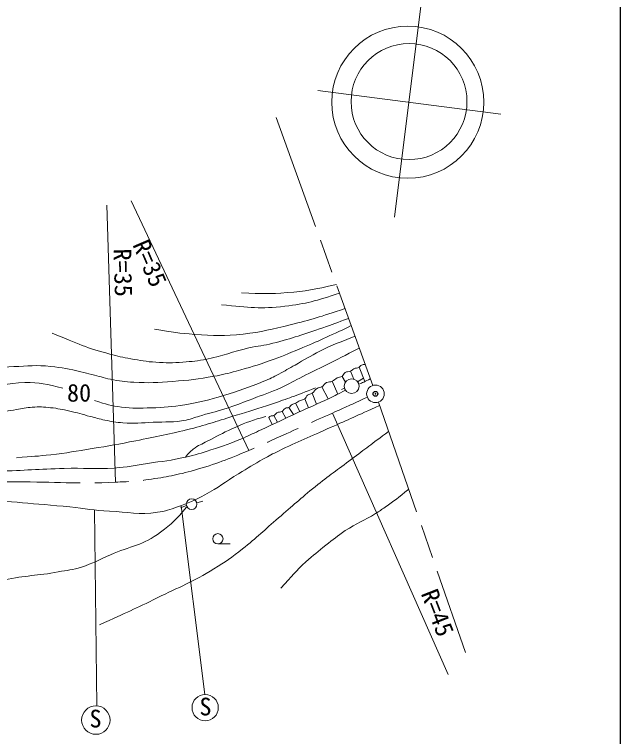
# Model space of a CAD drawing. Units: millimetres on the paper, with parts at other scales. Extents: x 40 to 680, y 20 to 380.
# Drawn here: x 516.3 to 579, y 259.1 to 333.8 of the extents above; entities that cross this region are included whole.
import ezdxf
from ezdxf.enums import TextEntityAlignment as Align

# ---------------------------------------------------------------- set-up
doc = ezdxf.new("R2010")
doc.units = ezdxf.units.MM
doc.header["$PDMODE"] = 32
doc.header["$PDSIZE"] = 0.5
doc.linetypes.add('CHAIN', pattern=[18.5, 12, -1.5, 3.5, -1.5])
for name, color, linetype, lineweight in [('M-BGD', 7, 'Continuous', 13), ('M-BMK', 2, 'CHAIN', 13), ('M-BMK-SRVR', 3, 'Continuous', 13), ('M-STR-HTXT', 7, 'Continuous', 13), ('M-TTL-BAND', 7, 'Continuous', 25)]:
    doc.layers.add(name, color=color, linetype=linetype, lineweight=lineweight)
doc.layers.add('M-OTRS', color=6, linetype='Continuous')
doc.styles.add('ＭＳ ゴシック', font='')
doc.styles.get('ＭＳ ゴシック').set_extended_font_data('MS Gothic')

msp = doc.modelspace()

# ---------------------------------------------------------------- linework, layer by layer
at = {"layer": 'M-BGD'}
for p, q in [((552.56, 295.826), (551.965, 297.319)), ((550.559, 295.774), (550.201, 296.369)), ((551.416, 296.085), (551.069, 296.902)), ((549.761, 294.531), (549.187, 295.856)), ((551.802, 295.818), (552.422, 296.172)), ((548.759, 294.04), (548.127, 295.295)), ((550.46, 295.158), (550.142, 295.007)), ((547.566, 293.487), (547.107, 294.618)), ((545.851, 292.726), (545.404, 293.598)), ((546.735, 293.121), (546.348, 294.036)), ((544.393, 292.049), (544.016, 292.747)), ((545.171, 292.412), (544.714, 293.164)), ((542.985, 291.387), (542.634, 292.117)), ((543.532, 291.645), (543.147, 292.316)), ((534.113, 283.014), (533.507, 282.792)), ((535.188, 283.281), (535.818, 283.483)), ((537.385, 279.047), (538.618, 279.047))]:
    msp.add_line(p, q, dxfattribs=at)
for centre, radius in [((551.196, 295.355), 0.762), ((534.649, 283.154), 0.554), ((537.366, 279.58), 0.533)]:
    msp.add_circle(centre, radius, dxfattribs=at)
for points, knots in [([(343.612, 305.805), (343.938, 304.932), (344.065, 304.66), (344.422, 303.958), (345.016, 302.789), (345.51, 302.222), (346.289, 301.167), (346.919, 300.316), (347.272, 299.837), (347.962, 299.033), (348.968, 297.86), (349.537, 297.203), (350.65, 296.13), (351.729, 295.089), (352.4, 294.578), (353.533, 293.596), (354.643, 292.633), (355.215, 292.03), (356.395, 291.154), (357.241, 290.526), (357.784, 290.273), (358.673, 289.707), (359.483, 289.191), (359.883, 288.807), (360.745, 288.384), (361.989, 287.773), (362.745, 287.547), (364.08, 287.173), (365.474, 286.783), (366.298, 286.735), (367.732, 286.537), (369.325, 286.318), (370.223, 286.241), (371.826, 286.116), (373.283, 286.003), (374.101, 285.836), (375.56, 285.901), (377.375, 285.982), (378.389, 286.142), (380.177, 286.465), (381.399, 286.686), (382.08, 286.834), (383.286, 287.132), (386.187, 287.85), (387.799, 288.306), (390.673, 289.122), (392.769, 289.718), (393.913, 290.159), (396.018, 290.723), (396.821, 290.938), (397.278, 291.035), (398.091, 291.209), (399.427, 291.494), (400.181, 291.636), (401.538, 291.797), (402.39, 291.898), (402.876, 291.791), (403.734, 291.783), (408.015, 291.746), (410.413, 291.647), (414.694, 291.636), (416.654, 291.631), (417.753, 291.577), (419.71, 291.66), (421.11, 291.72), (421.895, 291.794), (423.281, 291.996), (424.834, 292.222), (425.689, 292.443), (427.221, 292.789), (429.615, 293.329), (430.921, 293.777), (433.301, 294.376), (437.263, 295.373), (439.513, 295.81), (443.47, 296.825), (445.193, 297.266), (446.148, 297.556), (447.872, 297.994), (450.406, 298.638), (451.829, 298.994), (454.397, 299.487), (455.668, 299.731), (456.387, 299.835), (457.675, 299.964), (458.998, 300.096), (459.746, 300.121), (461.076, 300.118), (462.785, 300.114), (463.747, 300.072), (465.447, 299.887), (466.925, 299.726), (467.747, 299.564), (469.202, 299.256), (470.404, 299.001), (471.076, 298.836), (472.25, 298.473), (473.611, 298.052), (474.336, 297.707), (475.67, 297.208), (477.026, 296.7), (477.786, 296.417), (479.138, 295.901), (482.095, 294.773), (483.735, 294.098), (486.692, 292.968), (487.981, 292.475), (488.712, 292.223), (489.995, 291.716), (491.515, 291.116), (492.318, 290.661), (493.843, 290.074), (494.818, 289.7), (495.368, 289.499), (496.367, 289.192), (497.453, 288.859), (498.074, 288.711), (499.178, 288.443), (500.8, 288.049), (501.709, 287.815), (503.354, 287.53), (504.915, 287.259), (505.8, 287.166), (507.375, 286.986), (508.803, 286.823), (509.604, 286.733), (511.038, 286.648), (512.478, 286.562), (513.289, 286.566), (514.732, 286.586), (517.366, 286.622), (518.838, 286.789), (521.472, 286.853), (523.495, 286.902), (524.634, 286.755), (526.653, 286.894), (528.021, 286.988), (528.777, 287.156), (530.131, 287.366), (531.645, 287.6), (532.507, 287.665), (533.999, 288.012), (535.038, 288.254), (535.614, 288.423), (536.626, 288.761), (537.957, 289.207), (538.711, 289.44), (540.001, 289.992), (540.725, 290.302), (541.114, 290.511), (541.827, 290.844), (543.335, 291.548), (544.174, 291.953), (545.685, 292.65), (546.92, 293.219), (547.633, 293.492), (548.855, 294.086), (549.524, 294.411), (549.743, 294.517), (550.558, 294.938)], [0, 0, 0, 0, 1, 1, 1, 2, 2, 2, 3, 3, 3, 4, 4, 4, 5, 5, 5, 6, 6, 6, 7, 7, 7, 8, 8, 8, 9, 9, 9, 10, 10, 10, 11, 11, 11, 12, 12, 12, 13, 13, 13, 14, 14, 14, 15, 15, 15, 16, 16, 16, 17, 17, 17, 18, 18, 18, 19, 19, 19, 20, 20, 20, 21, 21, 21, 22, 22, 22, 23, 23, 23, 24, 24, 24, 25, 25, 25, 26, 26, 26, 27, 27, 27, 28, 28, 28, 29, 29, 29, 30, 30, 30, 31, 31, 31, 32, 32, 32, 33, 33, 33, 34, 34, 34, 35, 35, 35, 36, 36, 36, 37, 37, 37, 38, 38, 38, 39, 39, 39, 40, 40, 40, 41, 41, 41, 42, 42, 42, 43, 43, 43, 44, 44, 44, 45, 45, 45, 46, 46, 46, 47, 47, 47, 48, 48, 48, 49, 49, 49, 50, 50, 50, 51, 51, 51, 52, 52, 52, 53, 53, 53, 53]), ([(539.797, 304.994), (541.991, 304.901), (542.679, 304.883), (544.517, 305.025), (546.532, 305.181), (547.27, 305.35), (549.624, 305.849)], [0, 0, 0, 0, 1, 1, 1, 2, 2, 2, 2]), ([(537.74, 303.773), (540.68, 303.465), (541.743, 303.321), (544.281, 303.619), (546.539, 303.884), (547.444, 304.148), (549.945, 304.957)], [0, 0, 0, 0, 1, 1, 1, 2, 2, 2, 2]), ([(530.811, 301.249), (532.742, 300.914), (533.334, 300.827), (534.966, 300.711), (536.915, 300.572), (538.026, 300.527), (539.968, 300.742), (541.898, 300.955), (542.958, 301.245), (544.847, 301.696), (547.092, 302.232), (547.857, 302.503), (550.511, 303.384)], [0, 0, 0, 0, 1, 1, 1, 2, 2, 2, 3, 3, 3, 4, 4, 4, 4]), ([(520.223, 300.842), (522.981, 299.713), (523.79, 299.285), (526.194, 298.673), (527.037, 298.458), (527.508, 298.328), (528.364, 298.18), (529.369, 298.007), (529.933, 297.893), (530.95, 297.826), (532.041, 297.754), (532.66, 297.759), (533.751, 297.841), (534.717, 297.915), (535.264, 297.952), (536.213, 298.149), (537.93, 298.506), (538.848, 298.893), (540.553, 299.303), (541.523, 299.537), (542.099, 299.52), (543.061, 299.781), (545.098, 300.332), (546.224, 300.703), (548.217, 301.396), (549.262, 301.76), (549.606, 301.879), (550.88, 302.359)], [0, 0, 0, 0, 1, 1, 1, 2, 2, 2, 3, 3, 3, 4, 4, 4, 5, 5, 5, 6, 6, 6, 7, 7, 7, 8, 8, 8, 9, 9, 9, 9]), ([(490.118, 294.508), (491.607, 294.467), (492.006, 294.462), (493.217, 294.467), (494.836, 294.474), (495.748, 294.454), (497.361, 294.601), (498.524, 294.706), (499.173, 294.795), (500.326, 294.97), (502.742, 295.336), (504.083, 295.614), (506.493, 296.017), (508.175, 296.297), (509.117, 296.459), (510.802, 296.724), (511.55, 296.842), (511.969, 296.914), (512.72, 297.012), (514.094, 297.19), (514.866, 297.302), (516.25, 297.371), (517.735, 297.445), (518.577, 297.552), (520.056, 297.402), (521.295, 297.276), (521.977, 297.104), (523.195, 296.848), (523.644, 296.753), (523.89, 296.673), (524.334, 296.56), (525.084, 296.37), (525.496, 296.227), (526.253, 296.068), (527.182, 295.873), (527.716, 295.817), (528.664, 295.76), (530.236, 295.666), (531.125, 295.727), (532.696, 295.842), (534.371, 295.965), (535.312, 296.067), (536.964, 296.376), (537.866, 296.544), (538.368, 296.663), (539.252, 296.909), (540.638, 297.295), (541.419, 297.505), (542.771, 297.997), (543.949, 298.425), (544.597, 298.7), (545.756, 299.177), (547.894, 300.056), (548.577, 300.401), (551.15, 301.608)], [0, 0, 0, 0, 1, 1, 1, 2, 2, 2, 3, 3, 3, 4, 4, 4, 5, 5, 5, 6, 6, 6, 7, 7, 7, 8, 8, 8, 9, 9, 9, 10, 10, 10, 11, 11, 11, 12, 12, 12, 13, 13, 13, 14, 14, 14, 15, 15, 15, 16, 16, 16, 17, 17, 17, 18, 18, 18, 18]), ([(524.613, 293.862), (525.859, 293.466), (526.286, 293.338), (527.394, 293.185), (528.581, 293.02), (529.263, 293.078), (530.461, 293.113), (531.829, 293.153), (532.599, 293.214), (533.949, 293.431), (535.533, 293.685), (536.406, 293.928), (537.94, 294.396), (539.594, 294.899), (540.521, 295.195), (542.116, 295.863), (542.731, 296.12), (543.064, 296.294), (543.655, 296.601), (544.322, 296.948), (544.681, 297.17), (545.338, 297.535), (546.344, 298.095), (546.885, 298.453), (547.913, 298.971), (549.289, 299.665), (549.808, 299.845), (551.545, 300.511)], [0, 0, 0, 0, 1, 1, 1, 2, 2, 2, 3, 3, 3, 4, 4, 4, 5, 5, 5, 6, 6, 6, 7, 7, 7, 8, 8, 8, 9, 9, 9, 9]), ([(502.769, 290.789), (503.87, 290.823), (504.188, 290.852), (505.094, 290.933), (506.876, 291.093), (507.855, 291.346), (509.616, 291.665), (510.612, 291.846), (511.166, 291.971), (512.16, 292.164), (513.02, 292.331), (513.499, 292.439), (514.362, 292.588), (515.207, 292.734), (515.683, 292.8), (516.531, 292.93), (517.171, 293.029), (517.525, 293.133), (518.172, 293.177), (518.908, 293.226), (519.326, 293.206), (520.06, 293.129), (520.842, 293.046), (521.274, 292.945), (522.043, 292.78), (522.878, 292.6), (523.33, 292.437), (524.157, 292.226), (524.755, 292.073), (525.084, 291.964), (525.689, 291.843), (526.404, 291.699), (526.809, 291.622), (527.536, 291.569), (528.754, 291.481), (529.442, 291.564), (530.662, 291.617), (531.994, 291.675), (532.76, 291.597), (534.068, 291.856), (534.72, 291.986), (535.064, 292.149), (535.703, 292.335), (536.773, 292.647), (537.388, 292.774), (538.445, 293.129), (539.438, 293.461), (539.983, 293.68), (540.962, 294.052), (542.107, 294.487), (542.768, 294.688), (543.883, 295.194), (544.785, 295.604), (545.255, 295.906), (546.14, 296.35), (547.069, 296.817), (547.597, 297.062), (548.527, 297.527), (549.884, 298.204), (550.31, 298.429), (551.982, 299.296)], [0, 0, 0, 0, 1, 1, 1, 2, 2, 2, 3, 3, 3, 4, 4, 4, 5, 5, 5, 6, 6, 6, 7, 7, 7, 8, 8, 8, 9, 9, 9, 10, 10, 10, 11, 11, 11, 12, 12, 12, 13, 13, 13, 14, 14, 14, 15, 15, 15, 16, 16, 16, 17, 17, 17, 18, 18, 18, 19, 19, 19, 20, 20, 20, 20]), ([(312.008, 277.218), (313.004, 278.224), (313.268, 278.484), (314.089, 279.281), (315.267, 280.424), (315.964, 281.026), (317.159, 282.152), (318.027, 282.972), (318.485, 283.463), (319.375, 284.261), (320.042, 284.859), (320.418, 285.193), (321.129, 285.738), (322.188, 286.549), (322.795, 286.997), (323.961, 287.646), (324.967, 288.207), (325.602, 288.391), (326.7, 288.739), (328.18, 289.208), (329.055, 289.331), (330.594, 289.539), (331.565, 289.671), (332.122, 289.628), (333.102, 289.616), (334.572, 289.599), (335.404, 289.591), (336.857, 289.37), (338.358, 289.142), (339.18, 288.901), (340.658, 288.554), (342.414, 288.143), (343.384, 287.855), (345.137, 287.431), (347.499, 286.86), (348.835, 286.591), (351.2, 286.031), (353.873, 285.397), (355.364, 285.019), (358.033, 284.369), (360.005, 283.888), (361.106, 283.603), (363.081, 283.137), (364.431, 282.819), (365.175, 282.576), (366.544, 282.352), (368.193, 282.083), (369.123, 281.942), (370.791, 281.845), (372.188, 281.763), (372.976, 281.77), (374.374, 281.83), (375.774, 281.891), (376.56, 281.974), (377.944, 282.2), (380.749, 282.657), (382.32, 282.954), (385.069, 283.677), (386.579, 284.074), (387.394, 284.407), (388.901, 284.816), (390.769, 285.322), (391.832, 285.541), (393.718, 285.97), (396.019, 286.493), (397.313, 286.764), (399.628, 287.217), (400.586, 287.404), (401.12, 287.539), (402.09, 287.647), (403.346, 287.787), (404.058, 287.797), (405.322, 287.801), (408.24, 287.812), (409.868, 287.534), (412.786, 287.478), (414.787, 287.44), (415.918, 287.298), (417.911, 287.494), (419.032, 287.604), (419.637, 287.829), (420.742, 288.048), (422.342, 288.363), (423.253, 288.473), (424.836, 288.863), (428.115, 289.671), (429.86, 290.457), (433.115, 291.356), (435.971, 292.145), (437.615, 292.416), (440.487, 293.142), (443.196, 293.826), (444.687, 294.31), (447.397, 294.988), (449.217, 295.444), (450.241, 295.686), (452.075, 296.081), (453.939, 296.482), (454.989, 296.695), (456.877, 296.958), (457.88, 297.098), (458.451, 297.103), (459.462, 297.143), (462.232, 297.25), (463.801, 297.254), (466.557, 296.958), (467.982, 296.805), (468.746, 296.485), (470.112, 296.05), (471.735, 295.533), (472.585, 295.077), (474.175, 294.465), (476.692, 293.497), (478.116, 292.99), (480.638, 292.033), (485.132, 290.33), (487.638, 289.346), (492.131, 287.64), (494.23, 286.843), (495.367, 286.284), (497.509, 285.608), (499.424, 285.005), (500.566, 284.91), (502.549, 284.6), (503.774, 284.409), (504.466, 284.334), (505.699, 284.21), (508.255, 283.954), (509.695, 283.908), (512.255, 283.7), (516.088, 283.389), (518.237, 283.229), (522.066, 282.869), (523.664, 282.719), (524.548, 282.508), (526.152, 282.43), (528.089, 282.337), (529.195, 282.04), (531.115, 282.315), (531.946, 282.434), (532.403, 282.583), (533.192, 282.869), (534.324, 283.278), (534.946, 283.552), (536.009, 284.116), (537.432, 284.871), (538.126, 285.47), (539.502, 286.309), (540.499, 286.916), (541.055, 287.259), (542.072, 287.832), (542.67, 288.169), (543.012, 288.344), (543.627, 288.648), (545.685, 289.663), (546.889, 290.123), (548.982, 291.064), (550.975, 291.96), (551.6, 292.239), (554.088, 293.35)], [0, 0, 0, 0, 1, 1, 1, 2, 2, 2, 3, 3, 3, 4, 4, 4, 5, 5, 5, 6, 6, 6, 7, 7, 7, 8, 8, 8, 9, 9, 9, 10, 10, 10, 11, 11, 11, 12, 12, 12, 13, 13, 13, 14, 14, 14, 15, 15, 15, 16, 16, 16, 17, 17, 17, 18, 18, 18, 19, 19, 19, 20, 20, 20, 21, 21, 21, 22, 22, 22, 23, 23, 23, 24, 24, 24, 25, 25, 25, 26, 26, 26, 27, 27, 27, 28, 28, 28, 29, 29, 29, 30, 30, 30, 31, 31, 31, 32, 32, 32, 33, 33, 33, 34, 34, 34, 35, 35, 35, 36, 36, 36, 37, 37, 37, 38, 38, 38, 39, 39, 39, 40, 40, 40, 41, 41, 41, 42, 42, 42, 43, 43, 43, 44, 44, 44, 45, 45, 45, 46, 46, 46, 47, 47, 47, 48, 48, 48, 49, 49, 49, 50, 50, 50, 51, 51, 51, 52, 52, 52, 53, 53, 53, 53]), ([(542.634, 292.117), (542.721, 292.198), (542.761, 292.235), (542.862, 292.275), (542.966, 292.317), (543.044, 292.271), (543.147, 292.316), (543.304, 292.384), (543.319, 292.531), (543.47, 292.61), (543.665, 292.712), (543.829, 292.632), (544.016, 292.747), (544.16, 292.835), (544.165, 292.978), (544.312, 293.061), (544.453, 293.141), (544.572, 293.085), (544.714, 293.164), (544.863, 293.247), (544.893, 293.366), (545.037, 293.458), (545.166, 293.541), (545.266, 293.53), (545.404, 293.598), (545.592, 293.691), (545.675, 293.786), (545.864, 293.875), (546.044, 293.96), (546.186, 293.92), (546.348, 294.036), (546.506, 294.149), (546.493, 294.314), (546.644, 294.436), (546.795, 294.559), (546.946, 294.509), (547.107, 294.618), (547.338, 294.772), (547.385, 294.959), (547.615, 295.113), (547.791, 295.232), (547.946, 295.183), (548.127, 295.295), (548.34, 295.427), (548.386, 295.603), (548.607, 295.722), (548.812, 295.832), (548.976, 295.759), (549.187, 295.856), (549.406, 295.956), (549.478, 296.102), (549.695, 296.208), (549.881, 296.299), (550.03, 296.25), (550.201, 296.369), (550.361, 296.48), (550.349, 296.65), (550.509, 296.762), (550.693, 296.891), (550.865, 296.806), (551.069, 296.902), (551.224, 296.975), (551.281, 297.065), (551.432, 297.145), (551.626, 297.247), (551.777, 297.207), (551.965, 297.319), (552.07, 297.382), (552.097, 297.464), (552.205, 297.521), (552.342, 297.594), (552.43, 297.587), (552.597, 297.589)], [0, 0, 0, 0, 1, 1, 1, 2, 2, 2, 3, 3, 3, 4, 4, 4, 5, 5, 5, 6, 6, 6, 7, 7, 7, 8, 8, 8, 9, 9, 9, 10, 10, 10, 11, 11, 11, 12, 12, 12, 13, 13, 13, 14, 14, 14, 15, 15, 15, 16, 16, 16, 17, 17, 17, 18, 18, 18, 19, 19, 19, 20, 20, 20, 21, 21, 21, 22, 22, 22, 23, 23, 23, 24, 24, 24, 24]), ([(495.158, 292.467), (498.209, 292.553), (499.079, 292.587), (501.58, 292.826), (504.345, 293.09), (505.892, 293.303), (508.618, 293.831), (510.285, 294.154), (511.187, 294.48), (512.845, 294.847), (514.611, 295.238), (515.582, 295.728), (517.39, 295.729), (518.946, 295.731), (519.628, 295.586), (521.33, 295.144)], [0, 0, 0, 0, 1, 1, 1, 2, 2, 2, 3, 3, 3, 4, 4, 4, 5, 5, 5, 5]), ([(551.931, 295.554), (552.188, 295.657), (552.259, 295.687), (552.465, 295.782), (552.727, 295.902), (552.812, 295.95), (553.122, 296.117)], [0, 0, 0, 0, 1, 1, 1, 2, 2, 2, 2]), ([(516.553, 287.962), (518.25, 288.077), (518.714, 288.115), (520.093, 288.27), (521.767, 288.457), (522.697, 288.628), (524.361, 288.896), (526.126, 289.18), (527.112, 289.357), (528.865, 289.706), (531.081, 290.148), (532.329, 290.376), (534.518, 290.937), (536.389, 291.417), (537.412, 291.777), (539.258, 292.343), (540.681, 292.779), (541.48, 293.016), (542.89, 293.492), (544.687, 294.099), (545.27, 294.333), (547.445, 295.175)], [0, 0, 0, 0, 1, 1, 1, 2, 2, 2, 3, 3, 3, 4, 4, 4, 5, 5, 5, 6, 6, 6, 7, 7, 7, 7]), ([(533.999, 288.012), (534.33, 288.42), (534.466, 288.56), (534.82, 288.851), (535.318, 289.262), (535.695, 289.351), (536.267, 289.652), (537.256, 290.172), (537.801, 290.486), (538.821, 290.944), (539.981, 291.466), (540.644, 291.746), (541.868, 292.09), (542.047, 292.14), (542.108, 292.162), (542.327, 292.213)], [0, 0, 0, 0, 1, 1, 1, 2, 2, 2, 3, 3, 3, 4, 4, 4, 5, 5, 5, 5]), ([(525.135, 270.697), (528.02, 271.996), (528.785, 272.341), (531.09, 273.467), (533.402, 274.595), (534.757, 275.128), (536.954, 276.468), (538.155, 277.2), (538.803, 277.659), (539.909, 278.53), (541.415, 279.717), (542.176, 280.483), (543.633, 281.731), (545.11, 282.996), (545.903, 283.745), (547.419, 284.963), (548.857, 286.119), (549.715, 286.7), (551.189, 287.81), (552.682, 288.934), (553.151, 289.285), (555.016, 290.683)], [0, 0, 0, 0, 1, 1, 1, 2, 2, 2, 3, 3, 3, 4, 4, 4, 5, 5, 5, 6, 6, 6, 7, 7, 7, 7]), ([(543.878, 274.466), (545.049, 275.794), (545.382, 276.205), (546.469, 277.195), (547.241, 277.898), (547.702, 278.262), (548.521, 278.91), (549.292, 279.52), (549.722, 279.867), (550.537, 280.418), (551.703, 281.206), (552.487, 281.434), (553.676, 282.188), (554.068, 282.436), (554.28, 282.586), (554.661, 282.85), (555.644, 283.528), (555.948, 283.79), (557.1, 284.695)], [0, 0, 0, 0, 1, 1, 1, 2, 2, 2, 3, 3, 3, 4, 4, 4, 5, 5, 5, 6, 6, 6, 6]), ([(501.396, 271.249), (503.137, 271.689), (503.611, 271.81), (505.013, 272.234), (506.432, 272.663), (507.202, 272.982), (508.614, 273.434), (509.998, 273.876), (510.772, 274.128), (512.169, 274.527), (513.38, 274.872), (514.061, 275.062), (515.293, 275.327), (517.444, 275.79), (518.7, 275.759), (520.864, 276.158), (521.8, 276.331), (522.343, 276.362), (523.249, 276.65), (524.463, 277.037), (525.083, 277.417), (526.25, 277.928), (528.284, 278.817), (529.667, 278.911), (531.437, 280.252), (532.595, 281.13), (533.066, 281.576), (534.114, 282.837)], [0, 0, 0, 0, 1, 1, 1, 2, 2, 2, 3, 3, 3, 4, 4, 4, 5, 5, 5, 6, 6, 6, 7, 7, 7, 8, 8, 8, 9, 9, 9, 9])]:
    msp.add_open_spline(points, degree=3, knots=knots, dxfattribs=at)
at = {"layer": 'M-BMK'}
for p, q in [((543.4, 323.14), (553.374, 295.43)), ((553.962, 293.711), (562.973, 267.822))]:
    msp.add_line(p, q, dxfattribs=at)
msp.add_open_spline([(457.784, 298.679), (458.82, 298.787), (459.114, 298.81), (459.97, 298.849), (461.105, 298.9), (461.744, 298.89), (462.878, 298.833), (464.193, 298.767), (464.93, 298.706), (466.233, 298.525), (467.367, 298.369), (468, 298.248), (469.111, 297.971), (470.292, 297.678), (470.931, 297.428), (472.081, 297.033), (473.142, 296.668), (473.724, 296.426), (474.774, 296.032), (475.743, 295.669), (476.285, 295.462), (477.252, 295.094), (478.353, 294.674), (478.97, 294.441), (480.068, 294.016), (482.055, 293.248), (483.161, 292.8), (485.147, 292.031), (486.912, 291.347), (487.906, 290.977), (489.671, 290.292), (491.164, 289.713), (491.98, 289.337), (493.488, 288.799), (494.471, 288.448), (495.024, 288.256), (496.027, 287.968), (497.509, 287.544), (498.344, 287.323), (499.844, 286.968), (500.839, 286.732), (501.392, 286.577), (502.399, 286.398), (504.392, 286.045), (505.504, 285.775), (507.523, 285.629), (508.837, 285.534), (509.577, 285.548), (510.894, 285.521), (513.099, 285.476), (514.335, 285.489), (516.542, 285.475), (520.539, 285.45), (522.783, 285.241), (526.776, 285.429), (528.101, 285.491), (528.85, 285.491), (530.161, 285.691), (532.048, 285.977), (533.111, 286.157), (534.948, 286.675), (537.185, 287.307), (538.398, 287.808), (540.549, 288.692), (541.963, 289.272), (542.725, 289.667), (544.12, 290.292), (546.103, 291.182), (547.216, 291.677), (549.198, 292.57), (550.613, 293.207), (551.056, 293.407), (552.82, 294.205)], degree=3, knots=[0, 0, 0, 0, 1, 1, 1, 2, 2, 2, 3, 3, 3, 4, 4, 4, 5, 5, 5, 6, 6, 6, 7, 7, 7, 8, 8, 8, 9, 9, 9, 10, 10, 10, 11, 11, 11, 12, 12, 12, 13, 13, 13, 14, 14, 14, 15, 15, 15, 16, 16, 16, 17, 17, 17, 18, 18, 18, 19, 19, 19, 20, 20, 20, 21, 21, 21, 22, 22, 22, 23, 23, 23, 24, 24, 24, 24], dxfattribs=at)
at = {"layer": 'M-BMK-SRVR'}
for p, q in [((559.599, 344.631), (555.62, 312.808)), ((547.711, 325.909), (566.618, 323.462))]:
    msp.add_line(p, q, dxfattribs=at)
for centre, radius in [((557.001, 324.706), 7.861), ((557.127, 324.763), 5.994), ((553.653, 294.565), 0.908)]:
    msp.add_circle(centre, radius, dxfattribs=at)
at = {"layer": 'M-OTRS'}
msp.add_point((553.653, 294.565), dxfattribs=at)
at = {"layer": 'M-STR-HTXT'}
for p, q in [((528.388, 314.511), (540.549, 288.692)), ((526.776, 285.429), (525.872, 314.05)), ((549.198, 292.57), (561.178, 265.549)), ((533.57, 282.995), (536.011, 263.483)), ((524.841, 262.304), (524.613, 282.559))]:
    msp.add_line(p, q, dxfattribs=at)
for centre, radius in [((536.049, 262.124), 1.36), ((524.747, 260.837), 1.47)]:
    msp.add_circle(centre, radius, dxfattribs=at)
at = {"layer": 'M-TTL-BAND'}
msp.add_line((579, 20), (579, 370), dxfattribs=at)

# ---------------------------------------------------------------- texts
at = {"layer": 'M-BGD', "style": 'ＭＳ ゴシック'}
msp.add_text('80', height=1.833, dxfattribs=at).set_placement((521.762, 293.205), align=Align.BOTTOM_LEFT)
at = {"layer": 'M-STR-HTXT', "style": 'ＭＳ ゴシック'}
for s, rotation, p in [('R=35', 293.374, (528.003, 309.764)), ('R=35', 271.809, (526.014, 309.532)), ('R=45', 291.361, (557.812, 273.722))]:
    msp.add_text(s, height=1.833, rotation=rotation, dxfattribs=at).set_placement(p, align=Align.BOTTOM_LEFT)
for p in [(535.454, 260.769), (524.082, 259.526)]:
    msp.add_text('S', height=1.833, dxfattribs=at).set_placement(p, align=Align.BOTTOM_LEFT)

doc.saveas('drawing.dxf')
